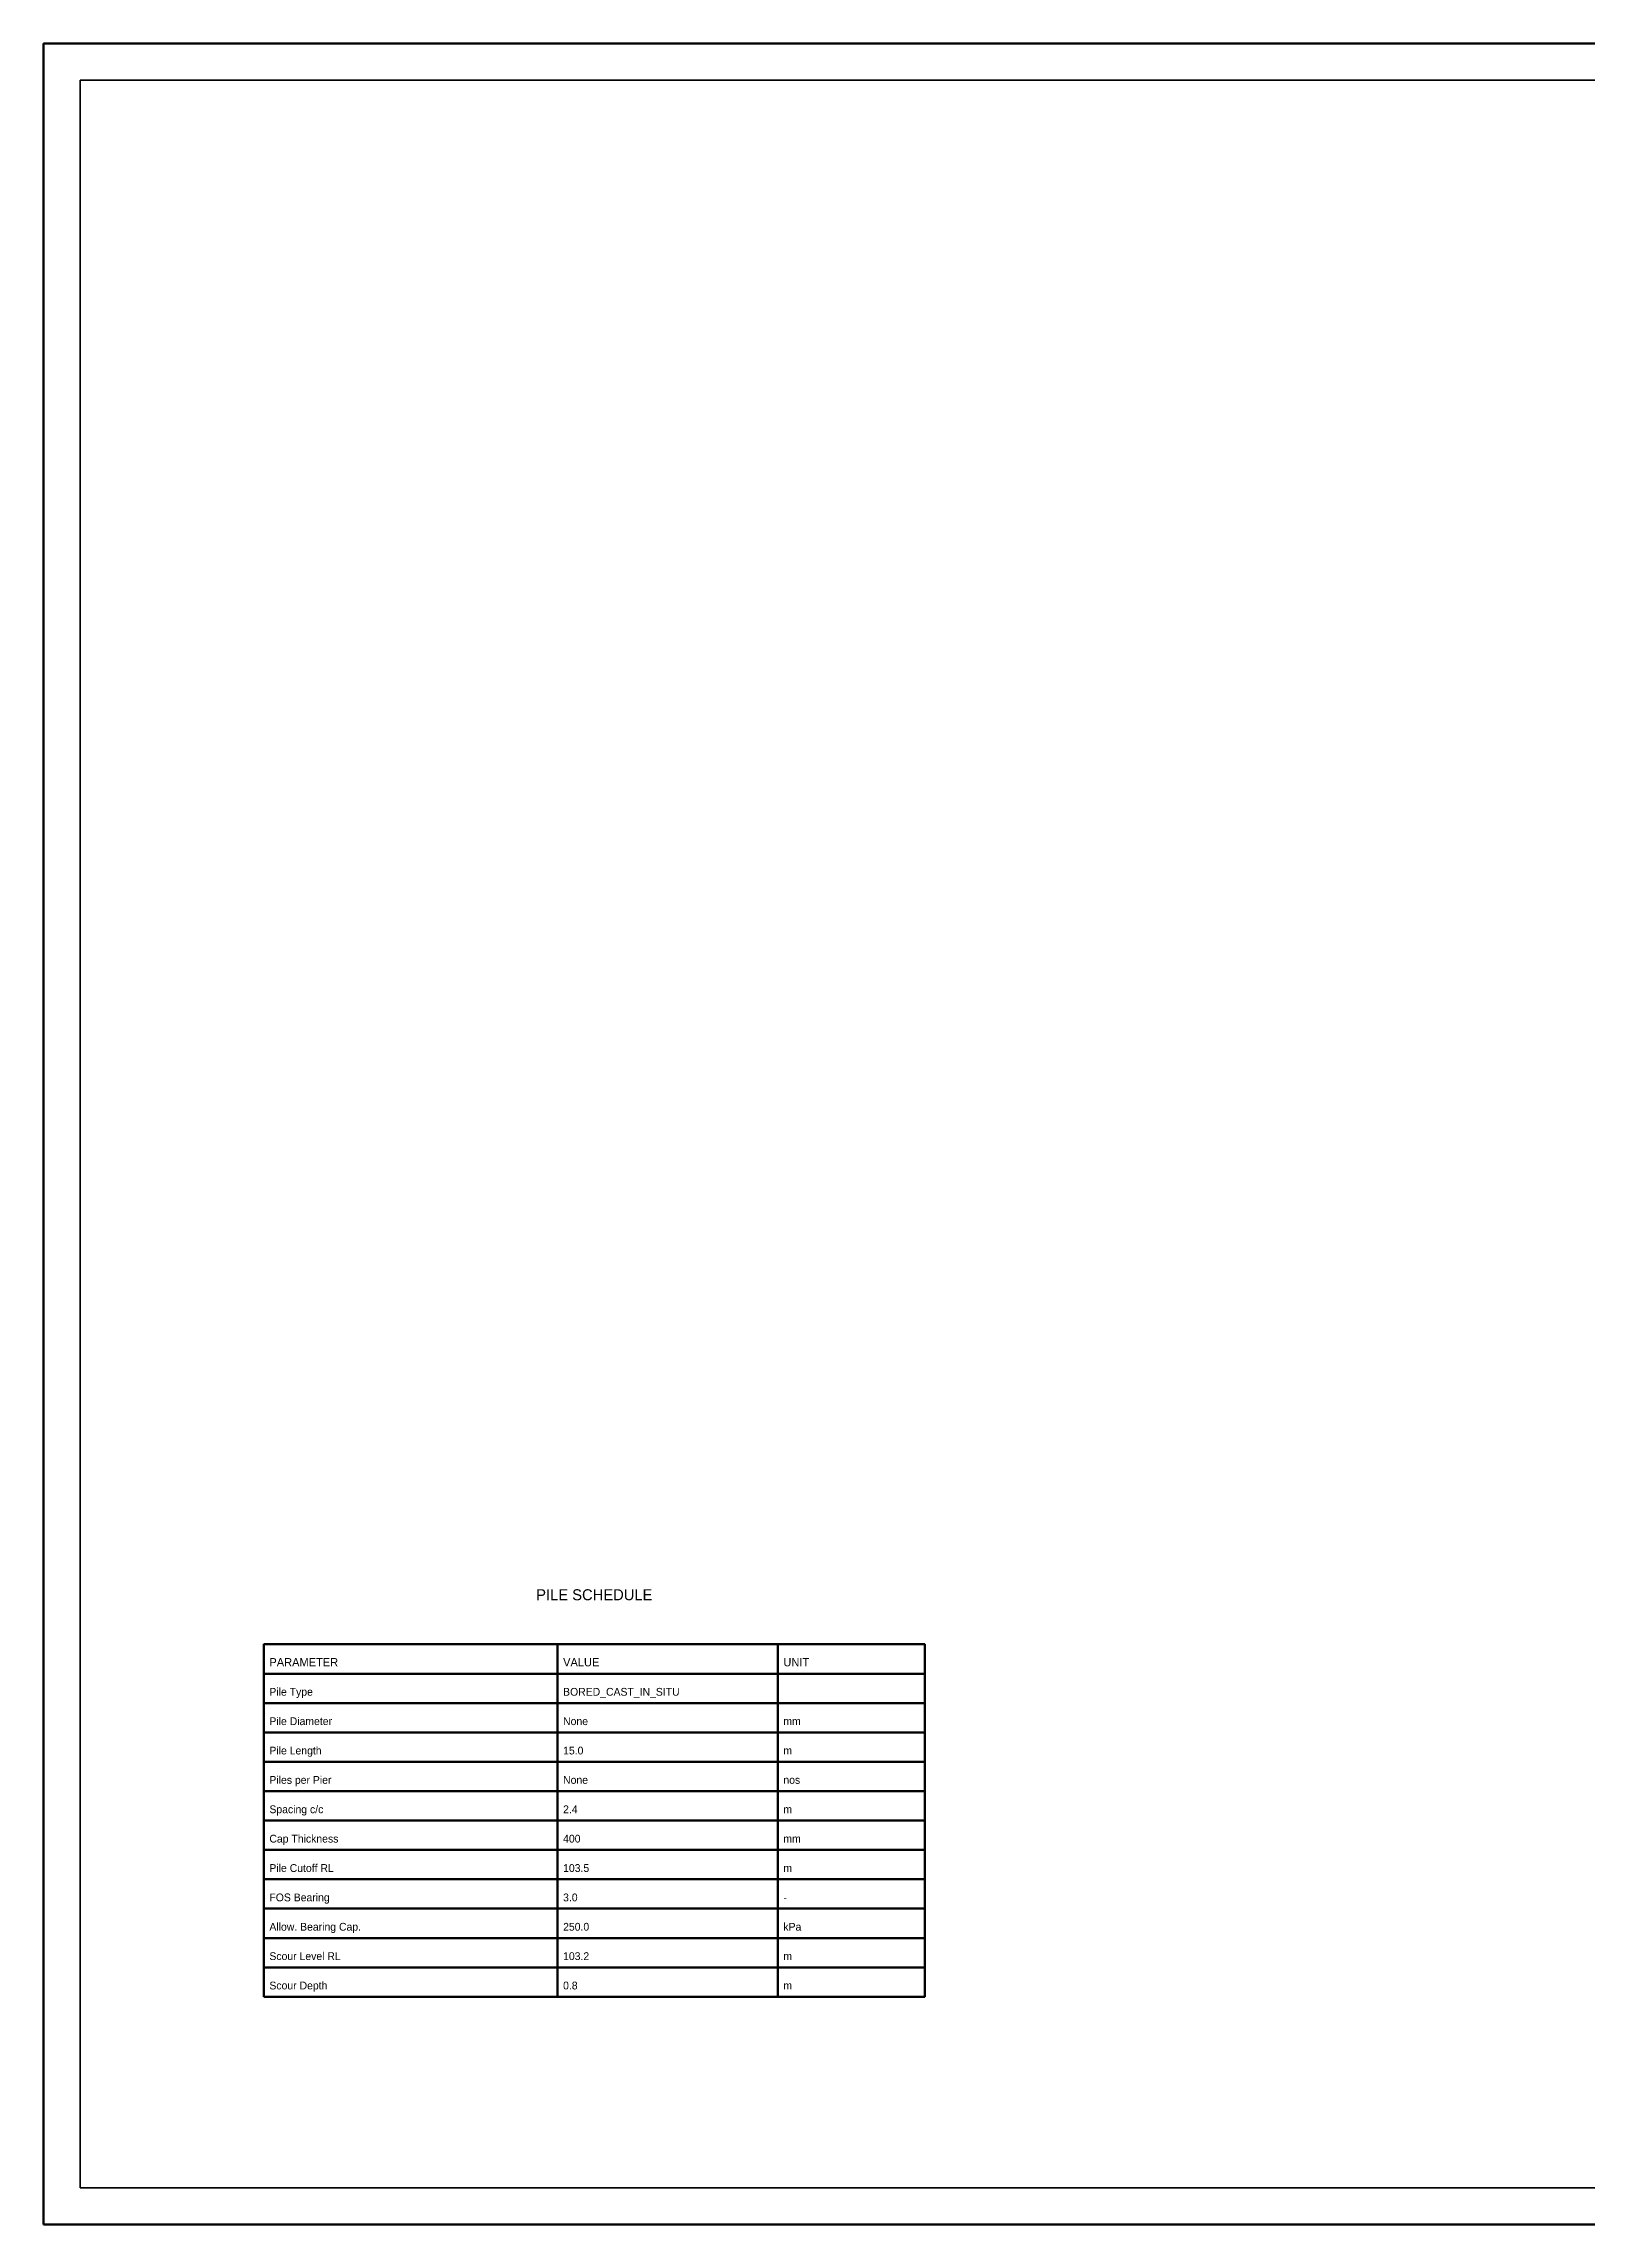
# Model space of a CAD drawing. Header units: metres. Extents: x 0 to 841, y 0 to 594.
# Drawn here: x 0 to 420, y 0 to 594 of the extents above; entities that cross this region are included whole.
import ezdxf
from ezdxf.enums import TextEntityAlignment as Align

# ---------------------------------------------------------------- set-up
doc = ezdxf.new("R2010")
doc.units = ezdxf.units.M
for name, color, linetype, lineweight in [('BORDER-INNER', 7, 'Continuous', 35), ('BORDER-OUTER', 7, 'Continuous', 70), ('TEXT-GENERAL', 7, 'Continuous', 18), ('TEXT-HEADER', 7, 'Continuous', 25), ('TITLEBLK-BOX', 7, 'Continuous', 50)]:
    doc.layers.add(name, color=color, linetype=linetype, lineweight=lineweight)

msp = doc.modelspace()

# ---------------------------------------------------------------- linework, layer by layer
at = {"layer": 'BORDER-INNER'}
msp.add_lwpolyline([(10, 10), (831, 10), (831, 584), (10, 584), (10, 10)], dxfattribs=at)
at = {"layer": 'BORDER-OUTER'}
msp.add_lwpolyline([(0, 0), (841, 0), (841, 594), (0, 594), (0, 0)], dxfattribs=at)
at = {"layer": 'TITLEBLK-BOX'}
for points in [[(60, 150), (140, 150), (140, 158), (60, 158), (60, 150)], [(140, 150), (200, 150), (200, 158), (140, 158), (140, 150)], [(200, 150), (240, 150), (240, 158), (200, 158), (200, 150)], [(60, 142), (140, 142), (140, 150), (60, 150), (60, 142)], [(140, 142), (200, 142), (200, 150), (140, 150), (140, 142)], [(200, 142), (240, 142), (240, 150), (200, 150), (200, 142)], [(60, 134), (140, 134), (140, 142), (60, 142), (60, 134)], [(140, 134), (200, 134), (200, 142), (140, 142), (140, 134)], [(200, 134), (240, 134), (240, 142), (200, 142), (200, 134)], [(60, 126), (140, 126), (140, 134), (60, 134), (60, 126)], [(140, 126), (200, 126), (200, 134), (140, 134), (140, 126)], [(200, 126), (240, 126), (240, 134), (200, 134), (200, 126)], [(60, 118), (140, 118), (140, 126), (60, 126), (60, 118)], [(140, 118), (200, 118), (200, 126), (140, 126), (140, 118)], [(200, 118), (240, 118), (240, 126), (200, 126), (200, 118)], [(60, 110), (140, 110), (140, 118), (60, 118), (60, 110)], [(140, 110), (200, 110), (200, 118), (140, 118), (140, 110)], [(200, 110), (240, 110), (240, 118), (200, 118), (200, 110)], [(60, 102), (140, 102), (140, 110), (60, 110), (60, 102)], [(140, 102), (200, 102), (200, 110), (140, 110), (140, 102)], [(200, 102), (240, 102), (240, 110), (200, 110), (200, 102)], [(60, 94), (140, 94), (140, 102), (60, 102), (60, 94)], [(140, 94), (200, 94), (200, 102), (140, 102), (140, 94)], [(200, 94), (240, 94), (240, 102), (200, 102), (200, 94)], [(60, 86), (140, 86), (140, 94), (60, 94), (60, 86)], [(140, 86), (200, 86), (200, 94), (140, 94), (140, 86)], [(200, 86), (240, 86), (240, 94), (200, 94), (200, 86)], [(60, 78), (140, 78), (140, 86), (60, 86), (60, 78)], [(140, 78), (200, 78), (200, 86), (140, 86), (140, 78)], [(200, 78), (240, 78), (240, 86), (200, 86), (200, 78)], [(60, 70), (140, 70), (140, 78), (60, 78), (60, 70)], [(140, 70), (200, 70), (200, 78), (140, 78), (140, 70)], [(200, 70), (240, 70), (240, 78), (200, 78), (200, 70)], [(60, 62), (140, 62), (140, 70), (60, 70), (60, 62)], [(140, 62), (200, 62), (200, 70), (140, 70), (140, 62)], [(200, 62), (240, 62), (240, 70), (200, 70), (200, 62)]]:
    msp.add_lwpolyline(points, dxfattribs=at)

# ---------------------------------------------------------------- texts
at = {"layer": 'TEXT-GENERAL'}
for s, height, p in [('PARAMETER', 2.25, (61.5, 152)), ('VALUE', 2.25, (141.5, 152)), ('UNIT', 2.25, (201.5, 152)), ('Pile Type', 2.125, (61.5, 144)), ('BORED_CAST_IN_SITU', 2.125, (141.5, 144)), ('Pile Diameter', 2.125, (61.5, 136)), ('None', 2.125, (141.5, 136)), ('mm', 2.125, (201.5, 136)), ('Pile Length', 2.125, (61.5, 128)), ('15.0', 2.125, (141.5, 128)), ('m', 2.12, (201.5, 128)), ('Piles per Pier', 2.125, (61.5, 120)), ('None', 2.125, (141.5, 120)), ('nos', 2.125, (201.5, 120)), ('Spacing c/c', 2.125, (61.5, 112)), ('2.4', 2.125, (141.5, 112)), ('m', 2.12, (201.5, 112)), ('Cap Thickness', 2.125, (61.5, 104)), ('400', 2.125, (141.5, 104)), ('mm', 2.125, (201.5, 104)), ('Pile Cutoff RL', 2.125, (61.5, 96)), ('103.5', 2.125, (141.5, 96)), ('m', 2.12, (201.5, 96)), ('FOS Bearing', 2.125, (61.5, 88)), ('3.0', 2.125, (141.5, 88)), ('-', 2.12, (201.5, 88)), ('Allow. Bearing Cap.', 2.125, (61.5, 80)), ('250.0', 2.125, (141.5, 80)), ('kPa', 2.125, (201.5, 80)), ('Scour Level RL', 2.125, (61.5, 72)), ('103.2', 2.125, (141.5, 72)), ('m', 2.12, (201.5, 72)), ('Scour Depth', 2.125, (61.5, 64)), ('0.8', 2.125, (141.5, 64)), ('m', 2.12, (201.5, 64))]:
    msp.add_text(s, height=height, dxfattribs=at).set_placement(p)
at = {"layer": 'TEXT-HEADER'}
msp.add_text('PILE SCHEDULE', height=3, dxfattribs=at).set_placement((150, 170), align=Align.CENTER)

doc.saveas('drawing.dxf')
